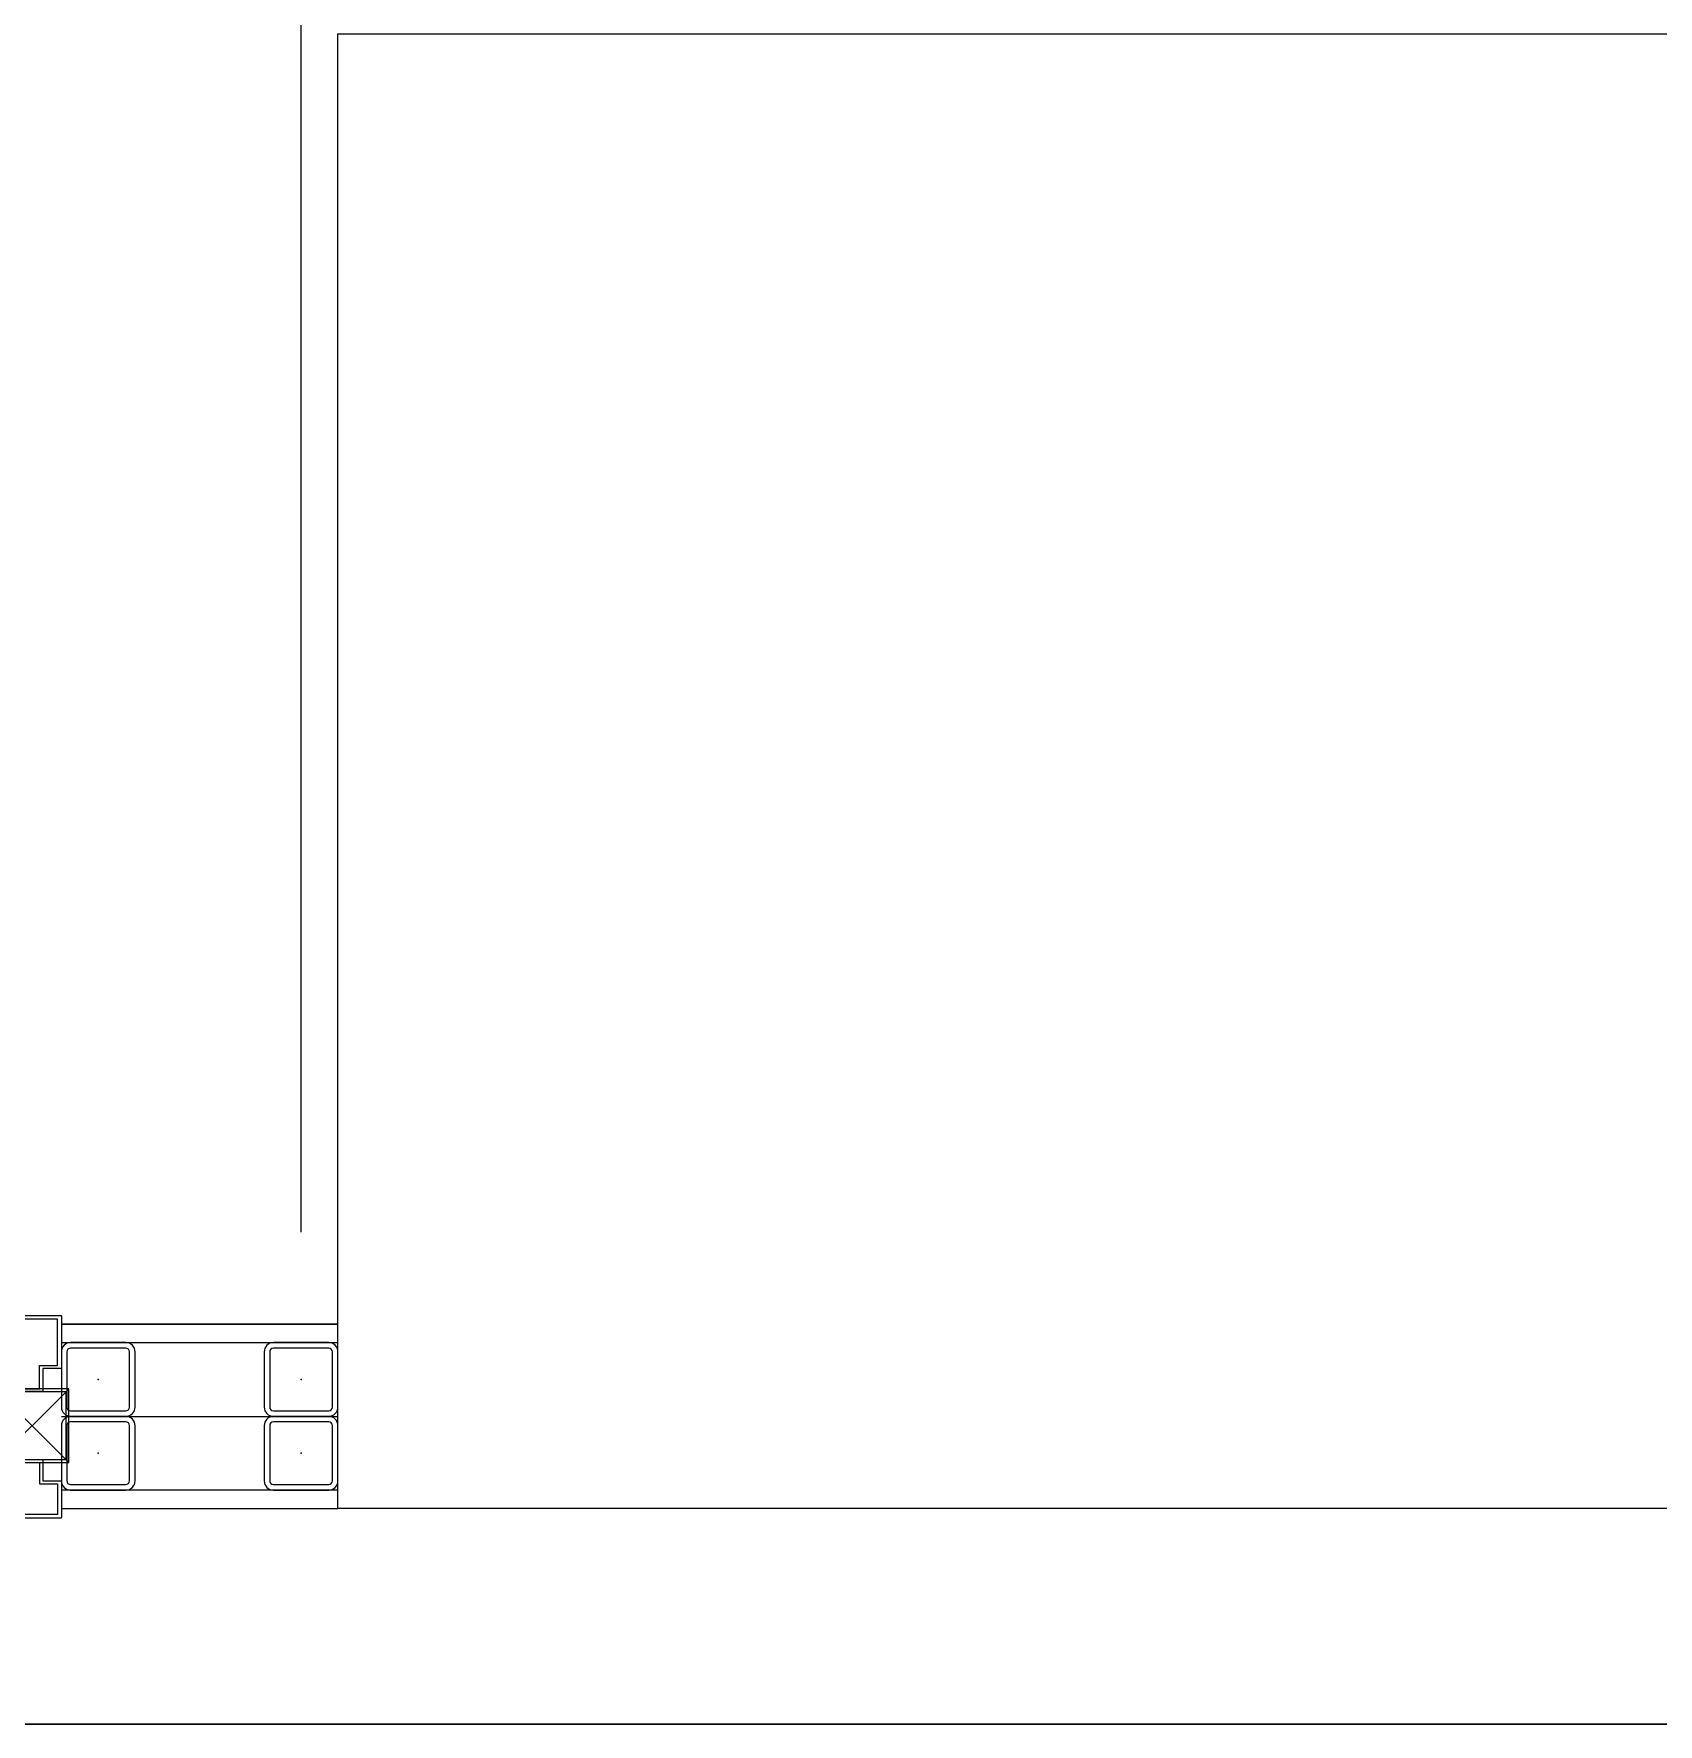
# Model space of a CAD drawing. Extents: x -1417 to 34975, y -245 to 8298.
# Drawn here: x 31561.8 to 31649.9, y 3100.8 to 3192.5 of the extents above; entities that cross this region are included whole.
import ezdxf

# ---------------------------------------------------------------- set-up
doc = ezdxf.new("R2010")
doc.units = 0
doc.layers.get('0').update_dxf_attribs({"color": 9, "lineweight": 9})
for name, color, linetype, lineweight in [('01', 9, 'Continuous', 9), ('06D', 9, 'Continuous', 9), ('10', 9, 'Continuous', 9), ('11', 9, 'Continuous', 9), ('33', 9, 'BATTING', 9), ('E-KABLO', 7, 'Continuous', 30)]:
    doc.layers.add(name, color=color, linetype=linetype, lineweight=lineweight)
doc.linetypes.add('BATTING', pattern='A,0.0001,-0.1,[134,ltypeshp.shx,S=0.1,R=0,X=-0.1,Y=0],-0.2,[134,ltypeshp.shx,S=0.1,R=180,X=0.1,Y=0],-0.1', length=0.4001)

# ---------------------------------------------------------------- blocks, each defined once
blk = doc.blocks.new('p-kolon-80x80-vw')
at = {"layer": '01'}
blk.add_lwpolyline([(-40, -40), (-40, 40), (40, 40), (40, -40)], close=True, dxfattribs=at)
blk = doc.blocks.new('Prf-40x40')
for points in [[(1.5, -2), (-1.5, -2, -0.414214), (-2, -1.5), (-2, 1.5, -0.414214), (-1.5, 2), (1.5, 2, -0.414214), (2, 1.5), (2, -1.5, -0.414214)], [(1.5, -1.7), (-1.5, -1.7, -0.414214), (-1.7, -1.5), (-1.7, 1.5, -0.414214), (-1.5, 1.7), (1.5, 1.7, -0.414214), (1.7, 1.5), (1.7, -1.5, -0.414214)]]:
    blk.add_lwpolyline(points, format="xyb", close=True)
blk.add_point((0, 0))
blk = doc.blocks.new('p-korkasa_40x40')
at = {"layer": '10'}
for points in [[(-2, -2), (-2, -2, 4.557572), (-2, -2), (2, -2, 6.895317), (2, -2), (2, -2), (2, 2), (-2, 2), (-2, -2)], [(-1.85, -1.85), (-1.85, 1.85), (1.85, 1.85), (1.85, -1.85), (-1.85, -1.85, -4.556435), (-1.85, -1.85)]]:
    blk.add_lwpolyline(points, format="xyb", close=True, dxfattribs=at)
for points in [[(2, -2), (-2, 2)], [(2, 2), (-2, -1.969)]]:
    blk.add_lwpolyline(points, dxfattribs=at)
blk = doc.blocks.new('P-AH-01-10')
at = {"layer": '10'}
for points in [[(-6.84, -10.945), (-6.84, -9.925, 0.414214), (-6.865, -9.9), (-8, -9.9), (-8, -8.925, 0.414214), (-8.025, -8.9), (-9.995, -8.9, 0.414214), (-10.02, -8.925), (-10.02, -12.55, 0.414214)], [(0.98, -12.55), (0.98, -8.925, 0.414214), (0.955, -8.9), (-1.875, -8.9, 0.414214), (-1.9, -8.925), (-1.9, -9.9), (-3.135, -9.9, 0.414214), (-3.16, -9.925), (-3.16, -10.945)]]:
    blk.add_lwpolyline(points, format="xyb", dxfattribs=at)
for points in [[(-7, -10.08), (-8.16, -10.08), (-8.16, -9.1), (-9.82, -9.1), (-9.82, -12.5), (-7, -12.5)], [(0.78, -9.1), (0.78, -12.5), (-3, -12.5), (-3, -10.08), (-1.74, -10.08), (-1.74, -9.1)]]:
    blk.add_lwpolyline(points, close=True, dxfattribs=at)
at = {"layer": '10', "extrusion": (0, 0, -1), "zscale": -1, "rotation": 270}
blk.add_blockref('p-korkasa_40x40', (5, -10.5), dxfattribs=at)

msp = doc.modelspace()

# ---------------------------------------------------------------- linework, layer by layer
at = {"layer": '06D'}
for points in [[(31576.326, 3127.5), (31576.326, 3194.5), (31641.326, 3194.5), (31641.326, 3505.5)], [(31563.326, 3122.499), (31578.326, 3122.499)], [(31563.326, 3117.499), (31578.326, 3117.499)]]:
    msp.add_lwpolyline(points, dxfattribs=at)
at = {"layer": '11'}
msp.add_lwpolyline([(31578.326, 3121.5), (31578.326, 3122.5), (31563.326, 3122.5), (31563.326, 3121.5)], close=True, dxfattribs=at)
msp.add_lwpolyline([(31578.326, 3112.499), (31578.326, 3113.499), (31563.326, 3113.499), (31563.326, 3112.499), (31578.326, 3112.499)], dxfattribs=at)
at = {"layer": '33', "ltscale": 0.3}
msp.add_lwpolyline([(31563.326, 3117.499), (31578.326, 3117.499)], dxfattribs=at)
at = {"layer": 'E-KABLO', "color": 6, "ltscale": 40}
msp.add_line((31538.295, 3100.8), (32014.433, 3100.8), dxfattribs=at)

# ---------------------------------------------------------------- block references
msp.add_blockref('p-kolon-80x80-vw', (31618.326, 3152.5))
at = {"layer": '10', "xscale": -1, "rotation": 270}
msp.add_blockref('P-AH-01-10', (31572.226, 3121.999), dxfattribs=at)
at = {"layer": '10', "xscale": -1}
for p in [(31565.326, 3119.499), (31576.326, 3119.499), (31565.326, 3115.499), (31576.326, 3115.499)]:
    msp.add_blockref('Prf-40x40', p, dxfattribs=at)

doc.saveas('drawing.dxf')
